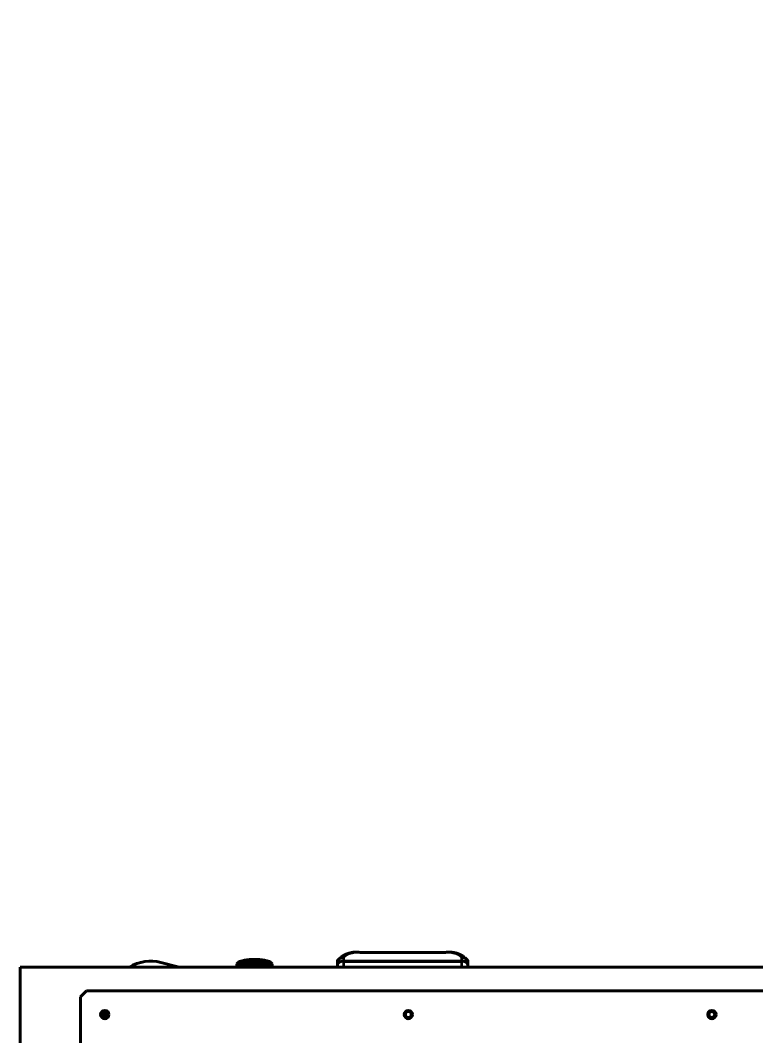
# Model space of a CAD drawing. Header units: millimetres. Extents: x 0 to 11890, y 0 to 8410.
# Drawn here: x 6170 to 6791, y 6522 to 7378 of the extents above; entities that cross this region are included whole.
import ezdxf

# ---------------------------------------------------------------- set-up
doc = ezdxf.new("R2010")
doc.units = ezdxf.units.MM
doc.header["$LTSCALE"] = 10
for name, color, linetype, lineweight in [('가시적인 것(ISO)', 3, 'Continuous', 40), ('가시적인 좁은 것(ISO)', 3, 'Continuous', 35), ('치수(ISO)', 2, 'Continuous', 25)]:
    doc.layers.add(name, color=color, linetype=linetype, lineweight=lineweight)
doc.styles.add('치수 텍스트_PSTEK_POSCO', font='isocp.shx')
doc.dimstyles.new('치수_PSTEK_POSCO', dxfattribs={"dimscale": 10, "dimtxt": 3, "dimasz": 2, "dimexe": 2, "dimexo": 2.5, "dimgap": 1, "dimtad": 1, "dimrnd": 1e-08, "dimdsep": 46, "dimtxsty": '치수 텍스트_PSTEK_POSCO', "dimcen": 0.09, "dimdle": 10, "dimclrd": 7, "dimclre": 7, "dimclrt": 2, "dimadec": 1, "dimazin": 2, "dimtfac": 1, "dimtmove": 0, "dimatfit": 3, "dimfxl": 0, "dimtolj": 1, "dimlwd": -1, "dimlwe": -1, "dimarcsym": 0})

# ---------------------------------------------------------------- blocks, each defined once
blk = doc.blocks.new('*D33')
at = {"layer": 'Defpoints', "color": 0}
for p in [(2184.83, 7619.6), (8116.83, 6944.6), (2184.83, 6219.6)]:
    blk.add_point(p, dxfattribs=at)
at = {"layer": '치수(ISO)', "color": 7}
for p, q in [((2184.83, 6269.6), (2184.83, 7659.6)), ((8116.83, 6994.6), (8116.83, 7659.6)), ((8076.83, 7619.6), (2224.83, 7619.6))]:
    blk.add_line(p, q, dxfattribs=at)
for points in [[(2224.83, 7626.26), (2224.83, 7612.93), (2184.83, 7619.6)], [(8076.83, 7626.26), (8076.83, 7612.93), (8116.83, 7619.6)]]:
    blk.add_solid(points, dxfattribs=at)
at = {"layer": '치수(ISO)', "color": 2, "insert": (5073.92, 7669.62), "char_height": 60, "attachment_point": 4, "style": '치수 텍스트_PSTEK_POSCO'}
blk.add_mtext('\\A1;5932', dxfattribs=at)

msp = doc.modelspace()

# ---------------------------------------------------------------- linework, layer by layer
at = {"layer": '가시적인 것(ISO)'}
for p, q in [((6354.338, 6583.848), (6352.857, 6582.347)), ((6381.315, 6583.848), (6382.796, 6582.347)), ((6437.826, 6581.308), (6437.826, 6585.109)), ((6455.429, 6592.097), (6452.026, 6592.097)), ((6527.826, 6591.926), (6457.826, 6591.926)), ((6533.627, 6592.097), (6530.224, 6592.097)), ((6547.826, 6585.109), (6547.826, 6581.308)), ((6170.326, 5809.597), (6170.326, 6579.597)), ((6170.326, 6579.597), (7336.826, 6579.597)), ((6288.918, 6583.526), (6304.434, 6579.597)), ((6352.826, 6580.597), (6352.857, 6582.347)), ((6382.826, 6580.597), (6352.826, 6580.597)), ((6352.826, 6580.597), (6382.826, 6580.597)), ((6352.826, 6580.597), (6352.826, 6579.597)), ((6382.826, 6580.597), (6382.796, 6582.347)), ((6382.826, 6580.597), (6382.826, 6579.597)), ((6437.826, 6579.597), (6437.826, 6581.308)), ((6547.826, 6581.308), (6547.826, 6579.597)), ((6221.076, 6554.597), (6226.076, 6559.597)), ((7281.076, 6559.597), (6226.076, 6559.597)), ((6221.076, 6554.597), (6221.076, 5814.597)), ((6241.647, 6539.597), (6239.118, 6539.597)), ((6240.147, 6537.597), (6241.647, 6537.597)), ((6243.647, 6539.597), (6241.647, 6539.597)), ((6241.647, 6539.597), (6241.647, 6537.597)), ((6241.647, 6537.597), (6243.006, 6537.597)), ((6243.647, 6538.272), (6243.647, 6539.597))]:
    msp.add_line(p, q, dxfattribs=at)
for centre, radius in [((6241.576, 6539.597), 3.5), ((6241.576, 6539.597), 2.458), ((6497.576, 6539.597), 3.5), ((6497.576, 6539.597), 2.458), ((6753.576, 6539.597), 3.5), ((6753.576, 6539.597), 2.458)]:
    msp.add_circle(centre, radius, dxfattribs=at)
msp.add_arc((6280.326, 6549.597), 35, 75.789421, 121.002719, dxfattribs=at)
for centre, major_axis, ratio, start_param, end_param in [((6360.621, 6585.2), (-0.053, 0.295), 0.5959472, 6.2789019, 6.2831876), ((6457.826, 6594.513), (6, 0), 0.4311095, 4.3898616, 4.712389), ((6527.826, 6594.513), (6, 0), 0.4311095, 4.712389, 5.0349164)]:
    msp.add_ellipse(centre, major_axis=major_axis, ratio=ratio, start_param=start_param, end_param=end_param, dxfattribs=at)
for points in [[(6360.566, 6585.495), (6359.862, 6585.367), (6358.462, 6585.075), (6356.382, 6584.526), (6355.015, 6584.086), (6354.338, 6583.848)], [(6355.762, 6584.319), (6355.769, 6584.321), (6355.79, 6584.328), (6355.824, 6584.338)], [(6360.567, 6585.495), (6360.567, 6585.495), (6360.567, 6585.495), (6360.567, 6585.495)], [(6374.757, 6585.553), (6374.867, 6585.534), (6374.975, 6585.515), (6375.082, 6585.496)], [(6379.623, 6584.401), (6379.783, 6584.353), (6379.872, 6584.325), (6379.89, 6584.319)]]:
    msp.add_open_spline(points, degree=3, dxfattribs=at)
for points, knots in [([(6367.826, 6583.849), (6366.855, 6583.849), (6365.882, 6583.849), (6363.991, 6583.849), (6363.069, 6583.849), (6361.6, 6583.849), (6361.034, 6583.849), (6359.769, 6583.849), (6359.089, 6583.849), (6357.844, 6583.849), (6357.278, 6583.849), (6356.413, 6583.849), (6356.083, 6583.849), (6355.353, 6583.848), (6355.01, 6583.849), (6354.52, 6583.849), (6354.375, 6583.848), (6354.338, 6583.848)], [-2.0628486, -2.0628486, -2.0628486, -2.0628486, -1.7704666, -1.7704666, -1.480102, -1.480102, -1.2877097, -1.2877097, -1.0304041, -1.0304041, -0.7725306, -0.7725306, -0.5820599, -0.5820599, -0.2931034, -0.2931034, -0.0001156, -0.0001156, -0.0001156, -0.0001156]), ([(6355.761, 6584.319), (6355.761, 6584.319), (6355.761, 6584.319), (6355.761, 6584.319), (6355.762, 6584.319), (6355.767, 6584.321), (6355.774, 6584.323), (6355.784, 6584.326)], [0.063667819, 0.063667819, 0.063667819, 0.063667819, 0.064258355, 0.064258355, 0.081479694, 0.081479694, 0.130769452, 0.130769452, 0.130769452, 0.130769452]), ([(6360.568, 6585.495), (6361.619, 6585.678), (6362.817, 6585.821), (6365.285, 6586.005), (6366.581, 6586.052), (6369.116, 6586.05), (6370.387, 6586.004), (6372.835, 6585.821), (6374.035, 6585.677), (6375.087, 6585.495)], [0, 0, 0, 0, 0.3968552, 0.3968552, 0.7805536, 0.7805536, 1.1574521, 1.1574521, 1.5548257, 1.5548257, 1.5548257, 1.5548257]), ([(6360.941, 6585.557), (6360.934, 6585.557), (6360.927, 6585.557), (6360.911, 6585.555), (6360.903, 6585.554), (6360.896, 6585.553)], [0.0476529539, 0.0476529539, 0.0476529539, 0.0476529539, 0.0501514713, 0.0501514713, 0.052830472, 0.052830472, 0.052830472, 0.052830472]), ([(6381.315, 6583.848), (6381.278, 6583.848), (6381.133, 6583.849), (6380.643, 6583.849), (6380.3, 6583.848), (6379.57, 6583.849), (6379.24, 6583.849), (6378.375, 6583.849), (6377.809, 6583.849), (6376.564, 6583.849), (6375.883, 6583.849), (6374.619, 6583.849), (6374.053, 6583.849), (6372.584, 6583.849), (6371.662, 6583.849), (6369.77, 6583.849), (6368.798, 6583.849), (6367.826, 6583.849)], [-2.056771, -2.056771, -2.056771, -2.056771, -1.7646103, -1.7646103, -1.4765071, -1.4765071, -1.2865988, -1.2865988, -1.0294742, -1.0294742, -0.772916, -0.772916, -0.5810772, -0.5810772, -0.2915479, -0.2915479, -0.0000288, -0.0000288, -0.0000288, -0.0000288]), ([(6374.617, 6585.577), (6374.617, 6585.577), (6374.618, 6585.577), (6374.621, 6585.576), (6374.625, 6585.576), (6374.665, 6585.569), (6374.702, 6585.563), (6374.788, 6585.548), (6374.836, 6585.539), (6374.953, 6585.519), (6375.02, 6585.507), (6375.087, 6585.495)], [0, 0, 0, 0, 0.000036883, 0.000036883, 0.001307273, 0.001307273, 0.014858309, 0.014858309, 0.032926571, 0.032926571, 0.058212673, 0.058212673, 0.058212673, 0.058212673]), ([(6374.712, 6585.557), (6374.719, 6585.557), (6374.726, 6585.557), (6374.742, 6585.555), (6374.75, 6585.554), (6374.757, 6585.553)], [-0.0025117235, -0.0025117235, -0.0025117235, -0.0025117235, 0, 0, 0.0026889968, 0.0026889968, 0.0026889968, 0.0026889968]), ([(6375.088, 6585.495), (6375.792, 6585.367), (6376.491, 6585.221), (6377.188, 6585.057), (6377.884, 6584.892), (6378.577, 6584.709), (6379.266, 6584.507), (6379.954, 6584.306), (6380.637, 6584.086), (6381.315, 6583.848)], [0.00004195, 0.00004195, 0.00004195, 0.00004195, 0.33333333, 0.33333333, 0.33333333, 0.66666667, 0.66666667, 0.66666667, 1, 1, 1, 1]), ([(6375.088, 6585.495), (6375.094, 6585.493), (6375.101, 6585.492), (6375.145, 6585.484), (6375.181, 6585.478), (6375.312, 6585.453), (6375.407, 6585.435), (6375.75, 6585.37), (6375.992, 6585.321), (6376.674, 6585.177), (6377.09, 6585.081), (6378.199, 6584.811), (6378.79, 6584.646), (6379.624, 6584.403), (6379.86, 6584.329), (6379.89, 6584.319)], [0.0098066, 0.0098066, 0.0098066, 0.0098066, 0.0124256, 0.0124256, 0.0261798, 0.0261798, 0.0628609, 0.0628609, 0.1607438, 0.1607438, 0.3501151, 0.3501151, 0.7174626, 0.7174626, 1.0979427, 1.0979427, 1.0979427, 1.0979427]), ([(6375.088, 6585.494), (6375.148, 6585.484), (6375.208, 6585.473), (6376.217, 6585.285), (6377.062, 6585.092), (6377.751, 6584.919)], [0.0583895, 0.0583895, 0.0583895, 0.0583895, 0.08111658, 0.08111658, 0.44607613, 0.44607613, 0.44607613, 0.44607613]), ([(6378.203, 6584.803), (6378.39, 6584.754), (6378.563, 6584.707), (6378.802, 6584.64), (6378.879, 6584.619), (6378.976, 6584.591), (6379, 6584.584), (6379.499, 6584.442), (6379.79, 6584.35), (6379.878, 6584.323), (6379.883, 6584.321), (6379.888, 6584.32), (6379.889, 6584.32), (6379.89, 6584.319)], [0.5302131, 0.5302131, 0.5302131, 0.5302131, 0.64052606, 0.64052606, 0.69719417, 0.69719417, 0.71607877, 0.71607877, 1.09896964, 1.09896964, 1.13530184, 1.13530184, 1.14724742, 1.14724742, 1.14724742, 1.14724742]), ([(6437.826, 6585.109), (6437.826, 6585.109), (6437.826, 6585.109), (6437.826, 6585.109), (6437.826, 6585.109), (6437.826, 6585.109), (6437.826, 6585.109), (6437.826, 6585.109), (6437.826, 6585.109), (6437.827, 6585.109), (6437.827, 6585.11), (6437.839, 6585.121), (6437.888, 6585.17), (6438.108, 6585.387), (6438.259, 6585.537), (6438.596, 6585.866), (6438.69, 6585.957), (6438.885, 6586.147), (6438.98, 6586.238), (6439.084, 6586.337)], [-0.59188901, -0.59188901, -0.59188901, -0.59188901, -0.59141839, -0.59141839, -0.59088562, -0.59088562, -0.58969579, -0.58969579, -0.58600408, -0.58600408, -0.5549564, -0.5549564, -0.29647262, -0.29647262, -0.10710822, -0.10710822, -0.04732978, -0.04732978, -0.000001, -0.000001, -0.000001, -0.000001]), ([(6439.084, 6586.337), (6439.215, 6586.463), (6439.348, 6586.59), (6439.484, 6586.717), (6439.62, 6586.845), (6439.759, 6586.974), (6439.902, 6587.103), (6439.92, 6587.12), (6439.938, 6587.136), (6439.956, 6587.152), (6440.037, 6587.226), (6440.12, 6587.3), (6440.203, 6587.375), (6440.248, 6587.415), (6440.294, 6587.455), (6440.34, 6587.495), (6440.38, 6587.531), (6440.421, 6587.566), (6440.461, 6587.601), (6440.497, 6587.632), (6440.532, 6587.663), (6440.568, 6587.694), (6440.622, 6587.74), (6440.676, 6587.786), (6440.731, 6587.832), (6440.755, 6587.853), (6440.78, 6587.873), (6440.804, 6587.893), (6440.826, 6587.912), (6440.849, 6587.931), (6440.871, 6587.95), (6440.919, 6587.989), (6440.967, 6588.029), (6441.015, 6588.068), (6441.026, 6588.077), (6441.037, 6588.086), (6441.048, 6588.095), (6441.131, 6588.162), (6441.215, 6588.23), (6441.301, 6588.297), (6441.305, 6588.301), (6441.31, 6588.305), (6441.315, 6588.309), (6441.396, 6588.373), (6441.479, 6588.437), (6441.564, 6588.502), (6441.587, 6588.519), (6441.61, 6588.537), (6441.634, 6588.555), (6441.701, 6588.605), (6441.769, 6588.656), (6441.838, 6588.707), (6441.883, 6588.74), (6441.929, 6588.773), (6441.975, 6588.806), (6442.025, 6588.842), (6442.075, 6588.878), (6442.126, 6588.913), (6442.197, 6588.963), (6442.27, 6589.013), (6442.344, 6589.063), (6442.372, 6589.082), (6442.4, 6589.101), (6442.429, 6589.12), (6442.455, 6589.138), (6442.481, 6589.155), (6442.507, 6589.172), (6442.533, 6589.19), (6442.56, 6589.207), (6442.586, 6589.224), (6442.639, 6589.258), (6442.692, 6589.293), (6442.746, 6589.327), (6442.818, 6589.372), (6442.89, 6589.417), (6442.964, 6589.461), (6443.001, 6589.484), (6443.039, 6589.506), (6443.077, 6589.529), (6443.115, 6589.551), (6443.154, 6589.574), (6443.193, 6589.597), (6443.211, 6589.607), (6443.229, 6589.617), (6443.247, 6589.628), (6443.269, 6589.64), (6443.29, 6589.653), (6443.312, 6589.665), (6443.319, 6589.669), (6443.326, 6589.673), (6443.333, 6589.677), (6443.337, 6589.679), (6443.34, 6589.68), (6443.343, 6589.682), (6443.353, 6589.688), (6443.363, 6589.694), (6443.373, 6589.699), (6443.389, 6589.708), (6443.405, 6589.717), (6443.42, 6589.725), (6443.425, 6589.728), (6443.43, 6589.731), (6443.435, 6589.733), (6443.516, 6589.778), (6443.598, 6589.822), (6443.681, 6589.866), (6443.712, 6589.882), (6443.743, 6589.898), (6443.773, 6589.913), (6443.908, 6589.983), (6444.045, 6590.05), (6444.183, 6590.115), (6444.267, 6590.155), (6444.352, 6590.195), (6444.437, 6590.233), (6444.458, 6590.243), (6444.479, 6590.252), (6444.5, 6590.261), (6444.522, 6590.271), (6444.543, 6590.281), (6444.565, 6590.29), (6444.608, 6590.309), (6444.651, 6590.328), (6444.693, 6590.346), (6444.862, 6590.419), (6445.033, 6590.489), (6445.206, 6590.557), (6445.222, 6590.563), (6445.237, 6590.569), (6445.253, 6590.575), (6445.406, 6590.635), (6445.561, 6590.692), (6445.718, 6590.749), (6445.821, 6590.786), (6445.925, 6590.822), (6446.03, 6590.858), (6446.095, 6590.88), (6446.161, 6590.903), (6446.227, 6590.924), (6446.426, 6590.99), (6446.627, 6591.054), (6446.83, 6591.115), (6446.965, 6591.156), (6447.1, 6591.196), (6447.237, 6591.235), (6447.374, 6591.274), (6447.511, 6591.312), (6447.649, 6591.35), (6447.787, 6591.387), (6447.926, 6591.424), (6448.065, 6591.46), (6448.122, 6591.475), (6448.179, 6591.49), (6448.236, 6591.505), (6448.319, 6591.526), (6448.401, 6591.546), (6448.484, 6591.567), (6448.565, 6591.587), (6448.646, 6591.607), (6448.728, 6591.627), (6448.809, 6591.647), (6448.89, 6591.666), (6448.972, 6591.686), (6449.052, 6591.705), (6449.133, 6591.724), (6449.214, 6591.743), (6449.252, 6591.752), (6449.291, 6591.761), (6449.33, 6591.77)], [0.003233251, 0.003233251, 0.003233251, 0.003233251, 0.004199145, 0.004199145, 0.004199145, 0.00516504, 0.00516504, 0.00516504, 0.005286522, 0.005286522, 0.005286522, 0.0058355, 0.0058355, 0.0058355, 0.006130935, 0.006130935, 0.006130935, 0.006389645, 0.006389645, 0.006389645, 0.006613882, 0.006613882, 0.006613882, 0.006949636, 0.006949636, 0.006949636, 0.007096829, 0.007096829, 0.007096829, 0.007232086, 0.007232086, 0.007232086, 0.00751631, 0.00751631, 0.00751631, 0.007579776, 0.007579776, 0.007579776, 0.008062724, 0.008062724, 0.008062724, 0.00808994, 0.00808994, 0.00808994, 0.008545671, 0.008545671, 0.008545671, 0.008671093, 0.008671093, 0.008671093, 0.009028618, 0.009028618, 0.009028618, 0.009261074, 0.009261074, 0.009261074, 0.009511565, 0.009511565, 0.009511565, 0.009861555, 0.009861555, 0.009861555, 0.009994513, 0.009994513, 0.009994513, 0.010115249, 0.010115249, 0.010115249, 0.010235986, 0.010235986, 0.010235986, 0.01047746, 0.01047746, 0.01047746, 0.01079726, 0.01079726, 0.01079726, 0.010960407, 0.010960407, 0.010960407, 0.011125515, 0.011125515, 0.011125515, 0.011201881, 0.011201881, 0.011201881, 0.011293358, 0.011293358, 0.011293358, 0.011322618, 0.011322618, 0.011322618, 0.011335706, 0.011335706, 0.011335706, 0.011378084, 0.011378084, 0.011378084, 0.011443354, 0.011443354, 0.011443354, 0.011462808, 0.011462808, 0.011462808, 0.011801185, 0.011801185, 0.011801185, 0.011926302, 0.011926302, 0.011926302, 0.012474965, 0.012474965, 0.012474965, 0.012810157, 0.012810157, 0.012810157, 0.012892196, 0.012892196, 0.012892196, 0.012977225, 0.012977225, 0.012977225, 0.013143492, 0.013143492, 0.013143492, 0.013799193, 0.013799193, 0.013799193, 0.013858091, 0.013858091, 0.013858091, 0.014439257, 0.014439257, 0.014439257, 0.014823985, 0.014823985, 0.014823985, 0.015064666, 0.015064666, 0.015064666, 0.01578988, 0.01578988, 0.01578988, 0.016272827, 0.016272827, 0.016272827, 0.016755774, 0.016755774, 0.016755774, 0.017238721, 0.017238721, 0.017238721, 0.017436642, 0.017436642, 0.017436642, 0.017721669, 0.017721669, 0.017721669, 0.01800108, 0.01800108, 0.01800108, 0.018279464, 0.018279464, 0.018279464, 0.018555258, 0.018555258, 0.018555258, 0.018687563, 0.018687563, 0.018687563, 0.018687563]), ([(6439.084, 6586.337), (6439.143, 6586.394), (6439.204, 6586.449), (6439.266, 6586.502), (6439.328, 6586.555), (6439.392, 6586.607), (6439.457, 6586.656), (6439.587, 6586.755), (6439.723, 6586.847), (6439.865, 6586.931), (6439.936, 6586.973), (6440.008, 6587.014), (6440.082, 6587.052), (6440.156, 6587.091), (6440.231, 6587.128), (6440.307, 6587.163), (6440.326, 6587.172), (6440.345, 6587.18), (6440.365, 6587.189), (6440.384, 6587.197), (6440.404, 6587.206), (6440.423, 6587.214), (6440.462, 6587.23), (6440.501, 6587.246), (6440.54, 6587.262), (6440.619, 6587.293), (6440.698, 6587.321), (6440.779, 6587.348), (6440.939, 6587.402), (6441.102, 6587.447), (6441.268, 6587.484), (6441.434, 6587.52), (6441.603, 6587.549), (6441.775, 6587.569), (6441.818, 6587.574), (6441.862, 6587.579), (6441.905, 6587.583), (6441.927, 6587.585), (6441.948, 6587.587), (6441.97, 6587.589), (6441.992, 6587.59), (6442.014, 6587.592), (6442.036, 6587.594), (6442.123, 6587.599), (6442.211, 6587.603), (6442.298, 6587.605), (6442.386, 6587.606), (6442.474, 6587.606), (6442.562, 6587.603), (6442.606, 6587.602), (6442.65, 6587.6), (6442.694, 6587.597), (6442.716, 6587.596), (6442.738, 6587.595), (6442.76, 6587.593), (6442.771, 6587.592), (6442.783, 6587.592), (6442.794, 6587.591), (6442.797, 6587.591), (6442.8, 6587.59), (6442.804, 6587.59), (6442.812, 6587.59), (6442.819, 6587.589), (6442.826, 6587.588)], [0, 0, 0, 0, 0.0002668312, 0.0002668312, 0.0002668312, 0.0005336623, 0.0005336623, 0.0005336623, 0.0010673247, 0.0010673247, 0.0010673247, 0.0013341559, 0.0013341559, 0.0013341559, 0.001600987, 0.001600987, 0.001600987, 0.0016676948, 0.0016676948, 0.0016676948, 0.0017344026, 0.0017344026, 0.0017344026, 0.0018678182, 0.0018678182, 0.0018678182, 0.0021346494, 0.0021346494, 0.0021346494, 0.0026683117, 0.0026683117, 0.0026683117, 0.0032019741, 0.0032019741, 0.0032019741, 0.0033353897, 0.0033353897, 0.0033353897, 0.0034020975, 0.0034020975, 0.0034020975, 0.0034688053, 0.0034688053, 0.0034688053, 0.0037356364, 0.0037356364, 0.0037356364, 0.0040024676, 0.0040024676, 0.0040024676, 0.0041358832, 0.0041358832, 0.0041358832, 0.004202591, 0.004202591, 0.004202591, 0.0042359449, 0.0042359449, 0.0042359449, 0.004246368, 0.004246368, 0.004246368, 0.0042692988, 0.0042692988, 0.0042692988, 0.0042692988]), ([(6449.33, 6591.77), (6449.379, 6591.782), (6449.428, 6591.793), (6449.526, 6591.815), (6449.575, 6591.825), (6449.624, 6591.836)], [0.000000133, 0.000000133, 0.000000133, 0.000000133, 0.015182265, 0.015182265, 0.030364354, 0.030364354, 0.030364354, 0.030364354]), ([(6449.624, 6591.836), (6449.715, 6591.855), (6449.805, 6591.873), (6449.895, 6591.89), (6449.987, 6591.907), (6450.079, 6591.924), (6450.17, 6591.939), (6450.263, 6591.955), (6450.356, 6591.969), (6450.449, 6591.983), (6450.5, 6591.99), (6450.55, 6591.997), (6450.601, 6592.003), (6450.673, 6592.013), (6450.746, 6592.022), (6450.819, 6592.03), (6450.888, 6592.037), (6450.957, 6592.044), (6451.026, 6592.051), (6451.054, 6592.053), (6451.082, 6592.056), (6451.111, 6592.058), (6451.148, 6592.061), (6451.186, 6592.064), (6451.223, 6592.067), (6451.24, 6592.068), (6451.258, 6592.07), (6451.275, 6592.071), (6451.289, 6592.072), (6451.302, 6592.073), (6451.316, 6592.074), (6451.33, 6592.075), (6451.344, 6592.075), (6451.357, 6592.076), (6451.375, 6592.077), (6451.392, 6592.078), (6451.41, 6592.079), (6451.42, 6592.08), (6451.43, 6592.081), (6451.44, 6592.081), (6451.489, 6592.084), (6451.537, 6592.086), (6451.586, 6592.088), (6451.641, 6592.09), (6451.697, 6592.092), (6451.752, 6592.094), (6451.759, 6592.094), (6451.766, 6592.094), (6451.772, 6592.094), (6451.818, 6592.095), (6451.863, 6592.096), (6451.909, 6592.096), (6451.957, 6592.097), (6452.006, 6592.097), (6452.055, 6592.097), (6452.1, 6592.097), (6452.146, 6592.097), (6452.191, 6592.096), (6452.196, 6592.096), (6452.202, 6592.096), (6452.207, 6592.096), (6452.212, 6592.095), (6452.218, 6592.095), (6452.223, 6592.095), (6452.228, 6592.095), (6452.233, 6592.095), (6452.239, 6592.095), (6452.244, 6592.095), (6452.249, 6592.095), (6452.254, 6592.095), (6452.26, 6592.095), (6452.265, 6592.094), (6452.27, 6592.094), (6452.31, 6592.093), (6452.351, 6592.092), (6452.391, 6592.091), (6452.428, 6592.09), (6452.465, 6592.088), (6452.501, 6592.087), (6452.535, 6592.085), (6452.569, 6592.084), (6452.602, 6592.082), (6452.633, 6592.08), (6452.663, 6592.079), (6452.693, 6592.077), (6452.72, 6592.075), (6452.747, 6592.074), (6452.774, 6592.072), (6452.798, 6592.07), (6452.822, 6592.069), (6452.846, 6592.067), (6452.866, 6592.066), (6452.887, 6592.064), (6452.908, 6592.063), (6452.926, 6592.061), (6452.943, 6592.06), (6452.962, 6592.06), (6452.97, 6592.059), (6452.979, 6592.059), (6452.988, 6592.059)], [0, 0, 0, 0, 0.0002782366, 0.0002782366, 0.0002782366, 0.0005605541, 0.0005605541, 0.0005605541, 0.0008464323, 0.0008464323, 0.0008464323, 0.001001373, 0.001001373, 0.001001373, 0.0012249284, 0.0012249284, 0.0012249284, 0.0014377087, 0.0014377087, 0.0014377087, 0.0015241652, 0.0015241652, 0.0015241652, 0.0016398396, 0.0016398396, 0.0016398396, 0.0016928743, 0.0016928743, 0.0016928743, 0.0017351528, 0.0017351528, 0.0017351528, 0.0017774767, 0.0017774767, 0.0017774767, 0.0018314305, 0.0018314305, 0.0018314305, 0.001862285, 0.001862285, 0.001862285, 0.0020125759, 0.0020125759, 0.0020125759, 0.0021833571, 0.0021833571, 0.0021833571, 0.0022038293, 0.0022038293, 0.0022038293, 0.0023438397, 0.0023438397, 0.0023438397, 0.002494075, 0.002494075, 0.002494075, 0.0026341018, 0.0026341018, 0.0026341018, 0.0026503416, 0.0026503416, 0.0026503416, 0.0026665889, 0.0026665889, 0.0026665889, 0.0026828443, 0.0026828443, 0.0026828443, 0.0026991084, 0.0026991084, 0.0026991084, 0.0027153818, 0.0027153818, 0.0027153818, 0.0028389585, 0.0028389585, 0.0028389585, 0.0029523794, 0.0029523794, 0.0029523794, 0.003055652, 0.003055652, 0.003055652, 0.0031487834, 0.0031487834, 0.0031487834, 0.0032317941, 0.0032317941, 0.0032317941, 0.0033047538, 0.0033047538, 0.0033047538, 0.0033679015, 0.0033679015, 0.0033679015, 0.0034221447, 0.0034221447, 0.0034221447, 0.0034487741, 0.0034487741, 0.0034487741, 0.0034487741]), ([(6455.925, 6592.059), (6455.873, 6592.066), (6455.822, 6592.073), (6455.649, 6592.091), (6455.534, 6592.097), (6455.428, 6592.097)], [-0.883783758, -0.883783758, -0.883783758, -0.883783758, -0.864738122, -0.864738122, -0.81774663, -0.81774663, -0.81774663, -0.81774663]), ([(6530.224, 6592.097), (6530.089, 6592.097), (6529.95, 6592.087), (6529.784, 6592.067), (6529.756, 6592.063), (6529.728, 6592.059)], [0.677428624, 0.677428624, 0.677428624, 0.677428624, 0.744888063, 0.744888063, 0.758175336, 0.758175336, 0.758175336, 0.758175336]), ([(6532.665, 6592.059), (6532.859, 6592.059), (6533.437, 6592.134), (6534.915, 6592.035), (6535.471, 6591.953), (6536.028, 6591.836)], [-0.44873377, -0.44873377, -0.44873377, -0.44873377, -0.17185275, -0.17185275, -0.00000103, -0.00000103, -0.00000103, -0.00000103]), ([(6536.028, 6591.836), (6536.078, 6591.825), (6536.127, 6591.815), (6536.225, 6591.793), (6536.274, 6591.782), (6536.323, 6591.77)], [0.000001788, 0.000001788, 0.000001788, 0.000001788, 0.015183519, 0.015183519, 0.03036562, 0.03036562, 0.03036562, 0.03036562]), ([(6536.323, 6591.77), (6536.362, 6591.761), (6536.4, 6591.752), (6536.439, 6591.743), (6536.52, 6591.724), (6536.601, 6591.705), (6536.681, 6591.686), (6536.763, 6591.666), (6536.844, 6591.647), (6536.925, 6591.627), (6537.006, 6591.607), (6537.087, 6591.587), (6537.168, 6591.567), (6537.251, 6591.546), (6537.334, 6591.526), (6537.417, 6591.505), (6537.752, 6591.419), (6538.085, 6591.33), (6538.414, 6591.235), (6538.756, 6591.138), (6539.093, 6591.034), (6539.426, 6590.924), (6539.494, 6590.902), (6539.563, 6590.879), (6539.631, 6590.855), (6539.733, 6590.82), (6539.834, 6590.785), (6539.935, 6590.749), (6540.097, 6590.691), (6540.257, 6590.631), (6540.415, 6590.569), (6540.426, 6590.565), (6540.436, 6590.561), (6540.447, 6590.557), (6540.468, 6590.548), (6540.49, 6590.54), (6540.512, 6590.531), (6540.544, 6590.518), (6540.576, 6590.505), (6540.608, 6590.493), (6540.672, 6590.467), (6540.735, 6590.441), (6540.799, 6590.414), (6540.853, 6590.392), (6540.906, 6590.369), (6540.959, 6590.346), (6541.002, 6590.328), (6541.045, 6590.309), (6541.088, 6590.29), (6541.117, 6590.277), (6541.146, 6590.265), (6541.174, 6590.252), (6541.188, 6590.246), (6541.202, 6590.239), (6541.216, 6590.233), (6541.301, 6590.195), (6541.386, 6590.155), (6541.47, 6590.115), (6541.616, 6590.046), (6541.76, 6589.975), (6541.901, 6589.902), (6541.925, 6589.89), (6541.948, 6589.878), (6541.972, 6589.866), (6542.055, 6589.822), (6542.137, 6589.778), (6542.218, 6589.733), (6542.23, 6589.727), (6542.241, 6589.721), (6542.252, 6589.715), (6542.261, 6589.709), (6542.27, 6589.704), (6542.28, 6589.699), (6542.285, 6589.696), (6542.29, 6589.693), (6542.295, 6589.69), (6542.3, 6589.688), (6542.305, 6589.685), (6542.31, 6589.682), (6542.32, 6589.677), (6542.329, 6589.672), (6542.339, 6589.666), (6542.367, 6589.65), (6542.396, 6589.634), (6542.424, 6589.617), (6542.436, 6589.611), (6542.448, 6589.604), (6542.46, 6589.597), (6542.504, 6589.571), (6542.548, 6589.545), (6542.592, 6589.519), (6542.625, 6589.5), (6542.657, 6589.48), (6542.689, 6589.461), (6542.763, 6589.417), (6542.835, 6589.372), (6542.906, 6589.327), (6542.909, 6589.325), (6542.913, 6589.323), (6542.916, 6589.321), (6543.022, 6589.254), (6543.125, 6589.187), (6543.226, 6589.119), (6543.254, 6589.1), (6543.282, 6589.082), (6543.309, 6589.063), (6543.382, 6589.014), (6543.453, 6588.965), (6543.524, 6588.915), (6543.576, 6588.879), (6543.627, 6588.843), (6543.678, 6588.806), (6543.722, 6588.774), (6543.766, 6588.743), (6543.809, 6588.711), (6543.856, 6588.676), (6543.902, 6588.642), (6543.948, 6588.608), (6543.971, 6588.591), (6543.994, 6588.574), (6544.017, 6588.556), (6544.04, 6588.539), (6544.062, 6588.522), (6544.085, 6588.505), (6544.171, 6588.439), (6544.255, 6588.374), (6544.338, 6588.309), (6544.341, 6588.306), (6544.345, 6588.303), (6544.349, 6588.3), (6544.435, 6588.232), (6544.52, 6588.164), (6544.603, 6588.097), (6544.614, 6588.087), (6544.626, 6588.078), (6544.638, 6588.068), (6544.686, 6588.029), (6544.734, 6587.989), (6544.781, 6587.95), (6544.803, 6587.931), (6544.825, 6587.913), (6544.847, 6587.895), (6544.872, 6587.874), (6544.897, 6587.853), (6544.921, 6587.832), (6544.976, 6587.786), (6545.03, 6587.74), (6545.084, 6587.694), (6545.12, 6587.663), (6545.156, 6587.632), (6545.191, 6587.601), (6545.232, 6587.566), (6545.272, 6587.531), (6545.313, 6587.496), (6545.359, 6587.455), (6545.404, 6587.415), (6545.449, 6587.375), (6545.533, 6587.3), (6545.616, 6587.226), (6545.697, 6587.152), (6545.715, 6587.136), (6545.733, 6587.12), (6545.751, 6587.103), (6545.893, 6586.974), (6546.032, 6586.846), (6546.167, 6586.718), (6546.304, 6586.59), (6546.438, 6586.463), (6546.569, 6586.337)], [0, 0, 0, 0, 0.000132875, 0.000132875, 0.000132875, 0.000409796, 0.000409796, 0.000409796, 0.000689222, 0.000689222, 0.000689222, 0.000968866, 0.000968866, 0.000968866, 0.001255397, 0.001255397, 0.001255397, 0.002418546, 0.002418546, 0.002418546, 0.003626436, 0.003626436, 0.003626436, 0.003875465, 0.003875465, 0.003875465, 0.004248709, 0.004248709, 0.004248709, 0.004844331, 0.004844331, 0.004844331, 0.004884079, 0.004884079, 0.004884079, 0.004965439, 0.004965439, 0.004965439, 0.005086547, 0.005086547, 0.005086547, 0.005328764, 0.005328764, 0.005328764, 0.00553487, 0.00553487, 0.00553487, 0.005700532, 0.005700532, 0.005700532, 0.005813197, 0.005813197, 0.005813197, 0.005867123, 0.005867123, 0.005867123, 0.006202047, 0.006202047, 0.006202047, 0.006782063, 0.006782063, 0.006782063, 0.006878157, 0.006878157, 0.006878157, 0.00721921, 0.00721921, 0.00721921, 0.007266496, 0.007266496, 0.007266496, 0.007304764, 0.007304764, 0.007304764, 0.00732705, 0.00732705, 0.00732705, 0.007347585, 0.007347585, 0.007347585, 0.007387604, 0.007387604, 0.007387604, 0.007508713, 0.007508713, 0.007508713, 0.007560329, 0.007560329, 0.007560329, 0.007750929, 0.007750929, 0.007750929, 0.007893939, 0.007893939, 0.007893939, 0.008219986, 0.008219986, 0.008219986, 0.008235362, 0.008235362, 0.008235362, 0.008719795, 0.008719795, 0.008719795, 0.008852523, 0.008852523, 0.008852523, 0.009204228, 0.009204228, 0.009204228, 0.009463177, 0.009463177, 0.009463177, 0.009688661, 0.009688661, 0.009688661, 0.009930878, 0.009930878, 0.009930878, 0.010051986, 0.010051986, 0.010051986, 0.010173094, 0.010173094, 0.010173094, 0.01063631, 0.01063631, 0.01063631, 0.010657527, 0.010657527, 0.010657527, 0.011141961, 0.011141961, 0.011141961, 0.011209703, 0.011209703, 0.011209703, 0.011493975, 0.011493975, 0.011493975, 0.011626394, 0.011626394, 0.011626394, 0.011776572, 0.011776572, 0.011776572, 0.012110827, 0.012110827, 0.012110827, 0.012337126, 0.012337126, 0.012337126, 0.01259526, 0.01259526, 0.01259526, 0.012892149, 0.012892149, 0.012892149, 0.013442277, 0.013442277, 0.013442277, 0.013564126, 0.013564126, 0.013564126, 0.014529867, 0.014529867, 0.014529867, 0.015501858, 0.015501858, 0.015501858, 0.015501858]), ([(6546.569, 6586.337), (6546.51, 6586.394), (6546.449, 6586.449), (6546.387, 6586.502), (6546.325, 6586.555), (6546.261, 6586.607), (6546.196, 6586.656), (6546.065, 6586.755), (6545.929, 6586.847), (6545.788, 6586.931), (6545.717, 6586.973), (6545.645, 6587.014), (6545.571, 6587.052), (6545.497, 6587.091), (6545.422, 6587.128), (6545.346, 6587.163), (6545.327, 6587.172), (6545.307, 6587.18), (6545.288, 6587.189), (6545.269, 6587.197), (6545.249, 6587.206), (6545.23, 6587.214), (6545.191, 6587.23), (6545.152, 6587.246), (6545.112, 6587.262), (6545.034, 6587.293), (6544.954, 6587.321), (6544.874, 6587.348), (6544.714, 6587.402), (6544.551, 6587.447), (6544.385, 6587.484), (6544.218, 6587.52), (6544.049, 6587.549), (6543.877, 6587.569), (6543.834, 6587.574), (6543.791, 6587.579), (6543.748, 6587.583), (6543.726, 6587.585), (6543.704, 6587.587), (6543.683, 6587.589), (6543.661, 6587.59), (6543.639, 6587.592), (6543.617, 6587.594), (6543.53, 6587.599), (6543.442, 6587.603), (6543.355, 6587.605), (6543.267, 6587.606), (6543.179, 6587.606), (6543.091, 6587.603), (6543.047, 6587.602), (6543.003, 6587.6), (6542.959, 6587.597), (6542.937, 6587.596), (6542.915, 6587.595), (6542.892, 6587.593), (6542.881, 6587.592), (6542.87, 6587.592), (6542.859, 6587.591), (6542.856, 6587.591), (6542.852, 6587.59), (6542.849, 6587.59), (6542.841, 6587.59), (6542.834, 6587.589), (6542.826, 6587.588)], [0, 0, 0, 0, 0.0002668383, 0.0002668383, 0.0002668383, 0.0005336766, 0.0005336766, 0.0005336766, 0.0010673532, 0.0010673532, 0.0010673532, 0.0013341915, 0.0013341915, 0.0013341915, 0.0016010298, 0.0016010298, 0.0016010298, 0.0016677393, 0.0016677393, 0.0016677393, 0.0017344489, 0.0017344489, 0.0017344489, 0.001867868, 0.001867868, 0.001867868, 0.0021347063, 0.0021347063, 0.0021347063, 0.0026683829, 0.0026683829, 0.0026683829, 0.0032020595, 0.0032020595, 0.0032020595, 0.0033354787, 0.0033354787, 0.0033354787, 0.0034021882, 0.0034021882, 0.0034021882, 0.0034688978, 0.0034688978, 0.0034688978, 0.0037357361, 0.0037357361, 0.0037357361, 0.0040025744, 0.0040025744, 0.0040025744, 0.0041359935, 0.0041359935, 0.0041359935, 0.0042027031, 0.0042027031, 0.0042027031, 0.0042360579, 0.0042360579, 0.0042360579, 0.0042464813, 0.0042464813, 0.0042464813, 0.0042694127, 0.0042694127, 0.0042694127, 0.0042694127]), ([(6546.569, 6586.337), (6546.673, 6586.238), (6546.767, 6586.147), (6546.963, 6585.958), (6547.056, 6585.866), (6547.393, 6585.537), (6547.544, 6585.387), (6547.764, 6585.17), (6547.814, 6585.121), (6547.825, 6585.11), (6547.826, 6585.109), (6547.826, 6585.109), (6547.826, 6585.109), (6547.826, 6585.109), (6547.826, 6585.109), (6547.826, 6585.109), (6547.826, 6585.109), (6547.826, 6585.109), (6547.826, 6585.109), (6547.826, 6585.109)], [0.000001, 0.000001, 0.000001, 0.000001, 0.04730973, 0.04730973, 0.10705499, 0.10705499, 0.29630508, 0.29630508, 0.55492902, 0.55492902, 0.58599775, 0.58599775, 0.58969143, 0.58969143, 0.59088145, 0.59088145, 0.59141442, 0.59141442, 0.59188518, 0.59188518, 0.59188518, 0.59188518]), ([(6352.857, 6582.347), (6352.857, 6582.347), (6352.91, 6582.346), (6353.122, 6582.346), (6353.283, 6582.346), (6353.926, 6582.347), (6354.567, 6582.346), (6355.938, 6582.346), (6356.556, 6582.347), (6357.93, 6582.347), (6358.683, 6582.346), (6360.106, 6582.346), (6360.75, 6582.347), (6362.419, 6582.347), (6363.469, 6582.346), (6365.626, 6582.346), (6366.724, 6582.347), (6367.826, 6582.347)], [-2.3537936, -2.3537936, -2.3537936, -2.3537936, -2.1354971, -2.1354971, -1.914851, -1.914851, -1.4676973, -1.4676973, -1.1767399, -1.1767399, -0.8847131, -0.8847131, -0.6629369, -0.6629369, -0.3306646, -0.3306646, -0.0000411, -0.0000411, -0.0000411, -0.0000411]), ([(6367.826, 6582.347), (6368.929, 6582.347), (6370.027, 6582.346), (6372.183, 6582.346), (6373.234, 6582.347), (6374.903, 6582.347), (6375.547, 6582.346), (6376.969, 6582.346), (6377.723, 6582.347), (6379.097, 6582.347), (6379.715, 6582.346), (6381.086, 6582.346), (6381.727, 6582.347), (6382.37, 6582.346), (6382.53, 6582.346), (6382.743, 6582.346), (6382.796, 6582.347), (6382.796, 6582.347)], [-2.3533188, -2.3533188, -2.3533188, -2.3533188, -2.0227648, -2.0227648, -1.6905623, -1.6905623, -1.4688328, -1.4688328, -1.1768673, -1.1768673, -0.885971, -0.885971, -0.4389128, -0.4389128, -0.2183137, -0.2183137, -0.000061, -0.000061, -0.000061, -0.000061])]:
    msp.add_open_spline(points, degree=3, knots=knots, dxfattribs=at)
at = {"layer": '가시적인 좁은 것(ISO)'}
for p, q in [((6367.826, 6583.849), (6367.826, 6582.347)), ((6442.826, 6587.588), (6442.826, 6584.727)), ((6442.826, 6584.268), (6442.826, 6584.727)), ((6442.826, 6584.727), (6542.826, 6584.727)), ((6442.826, 6584.268), (6442.826, 6579.597)), ((6442.826, 6584.268), (6542.826, 6584.268)), ((6452.988, 6592.059), (6455.925, 6592.059)), ((6529.728, 6592.059), (6532.665, 6592.059)), ((6542.826, 6584.727), (6542.826, 6587.588)), ((6542.826, 6584.727), (6542.826, 6584.268)), ((6542.826, 6579.597), (6542.826, 6584.268))]:
    msp.add_line(p, q, dxfattribs=at)
for centre in [(6241.576, 6539.597), (6497.576, 6539.597), (6753.576, 6539.597)]:
    msp.add_arc(centre, 3, 350, 260, dxfattribs=at)
for centre, major_axis, ratio, start_param, end_param in [((6360.621, 6585.2), (-0.053, 0.295), 0.5959472, 0.0000023, 0.0037074), ((6442.826, 6581.308), (5, 0), 0.6839043, 1.5707963, 3.1415927), ((6442.826, 6581.308), (5, 0), 0.5920744, 1.5707963, 3.1415927), ((6542.826, 6581.308), (-5, 0), 0.6839043, 3.1415927, 4.712389), ((6542.826, 6581.308), (-5, 0), 0.5920744, 3.1415927, 4.712389)]:
    msp.add_ellipse(centre, major_axis=major_axis, ratio=ratio, start_param=start_param, end_param=end_param, dxfattribs=at)
for points, knots in [([(6375.088, 6585.495), (6374.854, 6585.535), (6374.626, 6585.572), (6374.404, 6585.605), (6374.183, 6585.638), (6373.968, 6585.668), (6373.757, 6585.695), (6373.547, 6585.722), (6373.34, 6585.747), (6373.133, 6585.77), (6372.926, 6585.793), (6372.717, 6585.815), (6372.503, 6585.836), (6372.288, 6585.856), (6372.068, 6585.876), (6371.839, 6585.894), (6371.61, 6585.913), (6371.374, 6585.93), (6371.136, 6585.945), (6370.899, 6585.961), (6370.66, 6585.974), (6370.431, 6585.986), (6370.202, 6585.997), (6369.983, 6586.007), (6369.769, 6586.015), (6369.556, 6586.023), (6369.347, 6586.029), (6369.137, 6586.034), (6368.928, 6586.039), (6368.717, 6586.043), (6368.506, 6586.046), (6368.294, 6586.049), (6368.082, 6586.05), (6367.872, 6586.05), (6367.662, 6586.051), (6367.454, 6586.05), (6367.25, 6586.047), (6367.045, 6586.045), (6366.843, 6586.042), (6366.647, 6586.037), (6366.45, 6586.033), (6366.258, 6586.028), (6366.075, 6586.021), (6365.892, 6586.015), (6365.717, 6586.009), (6365.548, 6586.001), (6365.379, 6585.994), (6365.215, 6585.986), (6365.05, 6585.977), (6364.885, 6585.968), (6364.718, 6585.958), (6364.552, 6585.948), (6364.385, 6585.937), (6364.217, 6585.925), (6364.052, 6585.913), (6363.886, 6585.9), (6363.723, 6585.887), (6363.563, 6585.873), (6363.403, 6585.86), (6363.246, 6585.845), (6363.091, 6585.83), (6362.936, 6585.815), (6362.782, 6585.799), (6362.626, 6585.782), (6362.469, 6585.765), (6362.31, 6585.747), (6362.142, 6585.726), (6361.975, 6585.705), (6361.799, 6585.683), (6361.618, 6585.658), (6361.437, 6585.633), (6361.25, 6585.606), (6361.074, 6585.578), (6360.897, 6585.551), (6360.73, 6585.523), (6360.567, 6585.495)], [0, 0, 0, 0, 0.04, 0.04, 0.04, 0.08, 0.08, 0.08, 0.12, 0.12, 0.12, 0.16, 0.16, 0.16, 0.2, 0.2, 0.2, 0.24, 0.24, 0.24, 0.28, 0.28, 0.28, 0.32, 0.32, 0.32, 0.36, 0.36, 0.36, 0.4, 0.4, 0.4, 0.44, 0.44, 0.44, 0.48, 0.48, 0.48, 0.52, 0.52, 0.52, 0.56, 0.56, 0.56, 0.6, 0.6, 0.6, 0.64, 0.64, 0.64, 0.68, 0.68, 0.68, 0.72, 0.72, 0.72, 0.76, 0.76, 0.76, 0.8, 0.8, 0.8, 0.84, 0.84, 0.84, 0.88, 0.88, 0.88, 0.92, 0.92, 0.92, 0.96, 0.96, 0.96, 0.99998485, 0.99998485, 0.99998485, 0.99998485]), ([(6452.988, 6592.059), (6452.714, 6591.998), (6452.44, 6591.937), (6452.167, 6591.876), (6452.091, 6591.859), (6452.015, 6591.843), (6451.94, 6591.826), (6451.932, 6591.824), (6451.924, 6591.822), (6451.917, 6591.821), (6451.905, 6591.818), (6451.894, 6591.816), (6451.883, 6591.813), (6451.873, 6591.811), (6451.864, 6591.809), (6451.854, 6591.807), (6451.845, 6591.805), (6451.836, 6591.803), (6451.826, 6591.801), (6451.788, 6591.792), (6451.75, 6591.784), (6451.713, 6591.775), (6451.709, 6591.775), (6451.706, 6591.774), (6451.703, 6591.773), (6451.56, 6591.741), (6451.417, 6591.709), (6451.274, 6591.677), (6451.269, 6591.676), (6451.264, 6591.675), (6451.259, 6591.674), (6450.979, 6591.611), (6450.7, 6591.547), (6450.423, 6591.483), (6450.401, 6591.478), (6450.379, 6591.472), (6450.358, 6591.467), (6450.283, 6591.45), (6450.208, 6591.432), (6450.134, 6591.414), (6450.06, 6591.397), (6449.986, 6591.379), (6449.912, 6591.361), (6449.803, 6591.334), (6449.694, 6591.307), (6449.585, 6591.28), (6449.548, 6591.27), (6449.51, 6591.261), (6449.472, 6591.251), (6449.235, 6591.191), (6449, 6591.128), (6448.769, 6591.064), (6448.718, 6591.049), (6448.666, 6591.035), (6448.615, 6591.02), (6448.401, 6590.959), (6448.19, 6590.895), (6447.983, 6590.829), (6447.921, 6590.809), (6447.86, 6590.789), (6447.799, 6590.769), (6447.733, 6590.748), (6447.668, 6590.726), (6447.604, 6590.703), (6447.572, 6590.693), (6447.541, 6590.682), (6447.51, 6590.671), (6447.479, 6590.66), (6447.448, 6590.649), (6447.418, 6590.638), (6447.415, 6590.637), (6447.411, 6590.636), (6447.408, 6590.635), (6447.35, 6590.614), (6447.293, 6590.593), (6447.236, 6590.571), (6447.167, 6590.546), (6447.099, 6590.52), (6447.032, 6590.493), (6446.982, 6590.474), (6446.933, 6590.454), (6446.885, 6590.435), (6446.812, 6590.405), (6446.74, 6590.375), (6446.669, 6590.345), (6446.64, 6590.332), (6446.61, 6590.319), (6446.581, 6590.306), (6446.571, 6590.302), (6446.561, 6590.297), (6446.552, 6590.293), (6446.532, 6590.285), (6446.513, 6590.276), (6446.494, 6590.267), (6446.437, 6590.241), (6446.38, 6590.215), (6446.324, 6590.189), (6446.294, 6590.175), (6446.265, 6590.161), (6446.236, 6590.146), (6446.156, 6590.107), (6446.077, 6590.068), (6446, 6590.027), (6445.979, 6590.017), (6445.959, 6590.006), (6445.938, 6589.995), (6445.907, 6589.978), (6445.877, 6589.962), (6445.846, 6589.945), (6445.834, 6589.938), (6445.821, 6589.931), (6445.809, 6589.924), (6445.805, 6589.922), (6445.8, 6589.919), (6445.796, 6589.917), (6445.794, 6589.916), (6445.792, 6589.915), (6445.79, 6589.914), (6445.784, 6589.91), (6445.778, 6589.907), (6445.771, 6589.903), (6445.747, 6589.889), (6445.722, 6589.875), (6445.698, 6589.861), (6445.685, 6589.853), (6445.672, 6589.846), (6445.659, 6589.838), (6445.623, 6589.817), (6445.588, 6589.797), (6445.554, 6589.776), (6445.507, 6589.747), (6445.46, 6589.718), (6445.415, 6589.69), (6445.408, 6589.685), (6445.401, 6589.681), (6445.395, 6589.677), (6445.31, 6589.623), (6445.228, 6589.569), (6445.147, 6589.514), (6445.064, 6589.458), (6444.983, 6589.402), (6444.903, 6589.345), (6444.899, 6589.342), (6444.895, 6589.339), (6444.891, 6589.336), (6444.817, 6589.283), (6444.744, 6589.229), (6444.672, 6589.175), (6444.663, 6589.168), (6444.655, 6589.162), (6444.646, 6589.156), (6444.579, 6589.105), (6444.513, 6589.054), (6444.447, 6589.003), (6444.435, 6588.993), (6444.422, 6588.983), (6444.409, 6588.973), (6444.385, 6588.954), (6444.361, 6588.935), (6444.337, 6588.916), (6444.301, 6588.887), (6444.265, 6588.858), (6444.229, 6588.829), (6444.213, 6588.815), (6444.196, 6588.802), (6444.18, 6588.788), (6444.142, 6588.757), (6444.104, 6588.726), (6444.067, 6588.696), (6444.05, 6588.682), (6444.033, 6588.668), (6444.017, 6588.654), (6443.996, 6588.637), (6443.976, 6588.62), (6443.956, 6588.602), (6443.882, 6588.54), (6443.81, 6588.478), (6443.738, 6588.416), (6443.694, 6588.378), (6443.65, 6588.339), (6443.606, 6588.301), (6443.579, 6588.277), (6443.551, 6588.253), (6443.524, 6588.228), (6443.454, 6588.166), (6443.384, 6588.103), (6443.315, 6588.04), (6443.28, 6588.009), (6443.245, 6587.977), (6443.211, 6587.946), (6443.108, 6587.851), (6443.006, 6587.757), (6442.905, 6587.662), (6442.879, 6587.638), (6442.853, 6587.613), (6442.826, 6587.588)], [0, 0, 0, 0, 0.000941226, 0.000941226, 0.000941226, 0.001201193, 0.001201193, 0.001201193, 0.001227264, 0.001227264, 0.001227264, 0.001266185, 0.001266185, 0.001266185, 0.001298681, 0.001298681, 0.001298681, 0.001331177, 0.001331177, 0.001331177, 0.001461161, 0.001461161, 0.001461161, 0.001472717, 0.001472717, 0.001472717, 0.001963622, 0.001963622, 0.001963622, 0.001981148, 0.001981148, 0.001981148, 0.002945433, 0.002945433, 0.002945433, 0.003021715, 0.003021715, 0.003021715, 0.003282008, 0.003282008, 0.003282008, 0.003542231, 0.003542231, 0.003542231, 0.003927245, 0.003927245, 0.003927245, 0.004062017, 0.004062017, 0.004062017, 0.004909056, 0.004909056, 0.004909056, 0.005097908, 0.005097908, 0.005097908, 0.005890867, 0.005890867, 0.005890867, 0.00612767, 0.00612767, 0.00612767, 0.006381772, 0.006381772, 0.006381772, 0.006504499, 0.006504499, 0.006504499, 0.006627225, 0.006627225, 0.006627225, 0.006639885, 0.006639885, 0.006639885, 0.006872678, 0.006872678, 0.006872678, 0.007155595, 0.007155595, 0.007155595, 0.007363584, 0.007363584, 0.007363584, 0.007678194, 0.007678194, 0.007678194, 0.007809907, 0.007809907, 0.007809907, 0.007854489, 0.007854489, 0.007854489, 0.007941877, 0.007941877, 0.007941877, 0.008205599, 0.008205599, 0.008205599, 0.008345395, 0.008345395, 0.008345395, 0.008731939, 0.008731939, 0.008731939, 0.0088363, 0.0088363, 0.0088363, 0.008994563, 0.008994563, 0.008994563, 0.009060163, 0.009060163, 0.009060163, 0.009081753, 0.009081753, 0.009081753, 0.009092955, 0.009092955, 0.009092955, 0.00912574, 0.00912574, 0.00912574, 0.00925683, 0.00925683, 0.00925683, 0.009327206, 0.009327206, 0.009327206, 0.009518765, 0.009518765, 0.009518765, 0.009780407, 0.009780407, 0.009780407, 0.009818111, 0.009818111, 0.009818111, 0.010302942, 0.010302942, 0.010302942, 0.010799923, 0.010799923, 0.010799923, 0.01082464, 0.01082464, 0.01082464, 0.011290828, 0.011290828, 0.011290828, 0.011345653, 0.011345653, 0.011345653, 0.011781734, 0.011781734, 0.011781734, 0.011866099, 0.011866099, 0.011866099, 0.012027187, 0.012027187, 0.012027187, 0.012272639, 0.012272639, 0.012272639, 0.012386176, 0.012386176, 0.012386176, 0.012646356, 0.012646356, 0.012646356, 0.012763545, 0.012763545, 0.012763545, 0.012906512, 0.012906512, 0.012906512, 0.013426705, 0.013426705, 0.013426705, 0.013745356, 0.013745356, 0.013745356, 0.013946774, 0.013946774, 0.013946774, 0.014466737, 0.014466737, 0.014466737, 0.014727167, 0.014727167, 0.014727167, 0.015506409, 0.015506409, 0.015506409, 0.015708978, 0.015708978, 0.015708978, 0.015708978]), ([(6542.826, 6587.588), (6542.8, 6587.613), (6542.774, 6587.638), (6542.748, 6587.662), (6542.647, 6587.757), (6542.545, 6587.851), (6542.442, 6587.946), (6542.407, 6587.977), (6542.373, 6588.009), (6542.338, 6588.04), (6542.269, 6588.103), (6542.199, 6588.166), (6542.129, 6588.228), (6542.101, 6588.253), (6542.074, 6588.277), (6542.047, 6588.301), (6542.003, 6588.339), (6541.959, 6588.378), (6541.915, 6588.416), (6541.843, 6588.478), (6541.771, 6588.54), (6541.697, 6588.602), (6541.677, 6588.619), (6541.657, 6588.636), (6541.637, 6588.653), (6541.62, 6588.667), (6541.603, 6588.681), (6541.586, 6588.696), (6541.549, 6588.726), (6541.511, 6588.757), (6541.473, 6588.788), (6541.457, 6588.801), (6541.441, 6588.814), (6541.425, 6588.827), (6541.365, 6588.876), (6541.305, 6588.925), (6541.244, 6588.973), (6541.232, 6588.982), (6541.22, 6588.991), (6541.208, 6589.001), (6541.142, 6589.053), (6541.075, 6589.104), (6541.007, 6589.156), (6540.999, 6589.161), (6540.992, 6589.167), (6540.984, 6589.173), (6540.911, 6589.227), (6540.837, 6589.282), (6540.761, 6589.336), (6540.758, 6589.338), (6540.755, 6589.341), (6540.752, 6589.343), (6540.673, 6589.399), (6540.593, 6589.455), (6540.511, 6589.511), (6540.429, 6589.567), (6540.345, 6589.622), (6540.259, 6589.677), (6540.252, 6589.681), (6540.245, 6589.685), (6540.238, 6589.69), (6540.193, 6589.718), (6540.146, 6589.747), (6540.099, 6589.776), (6540.064, 6589.797), (6540.028, 6589.818), (6539.992, 6589.839), (6539.98, 6589.847), (6539.967, 6589.854), (6539.955, 6589.861), (6539.931, 6589.875), (6539.906, 6589.889), (6539.882, 6589.903), (6539.875, 6589.907), (6539.869, 6589.91), (6539.863, 6589.914), (6539.859, 6589.915), (6539.856, 6589.917), (6539.852, 6589.919), (6539.85, 6589.921), (6539.847, 6589.922), (6539.844, 6589.924), (6539.832, 6589.931), (6539.819, 6589.938), (6539.807, 6589.945), (6539.774, 6589.963), (6539.741, 6589.981), (6539.708, 6589.998), (6539.69, 6590.008), (6539.671, 6590.018), (6539.653, 6590.027), (6539.572, 6590.07), (6539.489, 6590.112), (6539.404, 6590.153), (6539.379, 6590.165), (6539.354, 6590.177), (6539.329, 6590.189), (6539.301, 6590.202), (6539.272, 6590.215), (6539.244, 6590.229), (6539.217, 6590.241), (6539.189, 6590.253), (6539.162, 6590.266), (6539.148, 6590.272), (6539.134, 6590.278), (6539.121, 6590.285), (6539.107, 6590.291), (6539.093, 6590.297), (6539.079, 6590.303), (6539.076, 6590.304), (6539.074, 6590.305), (6539.072, 6590.306), (6539.042, 6590.319), (6539.013, 6590.332), (6538.984, 6590.345), (6538.865, 6590.395), (6538.744, 6590.445), (6538.621, 6590.493), (6538.543, 6590.524), (6538.464, 6590.554), (6538.384, 6590.584), (6538.338, 6590.601), (6538.291, 6590.618), (6538.245, 6590.635), (6538.116, 6590.681), (6537.986, 6590.725), (6537.854, 6590.769), (6537.784, 6590.792), (6537.714, 6590.815), (6537.643, 6590.838), (6537.445, 6590.901), (6537.243, 6590.961), (6537.037, 6591.02), (6536.979, 6591.037), (6536.921, 6591.053), (6536.863, 6591.07), (6536.639, 6591.132), (6536.411, 6591.192), (6536.181, 6591.251), (6536.138, 6591.262), (6536.095, 6591.273), (6536.052, 6591.284), (6535.949, 6591.31), (6535.845, 6591.335), (6535.741, 6591.361), (6535.667, 6591.379), (6535.593, 6591.397), (6535.519, 6591.414), (6535.444, 6591.432), (6535.37, 6591.45), (6535.295, 6591.467), (6535.27, 6591.473), (6535.244, 6591.479), (6535.218, 6591.485), (6534.945, 6591.549), (6534.67, 6591.612), (6534.394, 6591.674), (6534.386, 6591.676), (6534.379, 6591.677), (6534.371, 6591.679), (6534.229, 6591.711), (6534.087, 6591.743), (6533.945, 6591.774), (6533.905, 6591.783), (6533.866, 6591.792), (6533.827, 6591.801), (6533.817, 6591.803), (6533.808, 6591.805), (6533.798, 6591.807), (6533.789, 6591.809), (6533.779, 6591.811), (6533.77, 6591.813), (6533.757, 6591.816), (6533.744, 6591.819), (6533.731, 6591.822), (6533.725, 6591.823), (6533.719, 6591.824), (6533.713, 6591.826), (6533.638, 6591.843), (6533.562, 6591.859), (6533.486, 6591.876), (6533.212, 6591.937), (6532.938, 6591.998), (6532.665, 6592.059)], [0, 0, 0, 0, 0.000201398, 0.000201398, 0.000201398, 0.000976813, 0.000976813, 0.000976813, 0.001235584, 0.001235584, 0.001235584, 0.001753207, 0.001753207, 0.001753207, 0.001953627, 0.001953627, 0.001953627, 0.002271266, 0.002271266, 0.002271266, 0.002789839, 0.002789839, 0.002789839, 0.00293044, 0.00293044, 0.00293044, 0.003049351, 0.003049351, 0.003049351, 0.003309012, 0.003309012, 0.003309012, 0.003418847, 0.003418847, 0.003418847, 0.003828196, 0.003828196, 0.003828196, 0.003907254, 0.003907254, 0.003907254, 0.004346895, 0.004346895, 0.004346895, 0.00439566, 0.00439566, 0.00439566, 0.004865012, 0.004865012, 0.004865012, 0.004884067, 0.004884067, 0.004884067, 0.005372474, 0.005372474, 0.005372474, 0.005860881, 0.005860881, 0.005860881, 0.00589899, 0.00589899, 0.00589899, 0.006156887, 0.006156887, 0.006156887, 0.006349287, 0.006349287, 0.006349287, 0.006414484, 0.006414484, 0.006414484, 0.006543158, 0.006543158, 0.006543158, 0.006575312, 0.006575312, 0.006575312, 0.006593491, 0.006593491, 0.006593491, 0.006607461, 0.006607461, 0.006607461, 0.006671742, 0.006671742, 0.006671742, 0.006837694, 0.006837694, 0.006837694, 0.006928633, 0.006928633, 0.006928633, 0.007326101, 0.007326101, 0.007326101, 0.007441302, 0.007441302, 0.007441302, 0.007570304, 0.007570304, 0.007570304, 0.007692406, 0.007692406, 0.007692406, 0.007753457, 0.007753457, 0.007753457, 0.007814508, 0.007814508, 0.007814508, 0.007824866, 0.007824866, 0.007824866, 0.007952801, 0.007952801, 0.007952801, 0.008465555, 0.008465555, 0.008465555, 0.008791321, 0.008791321, 0.008791321, 0.008979729, 0.008979729, 0.008979729, 0.009495201, 0.009495201, 0.009495201, 0.009768134, 0.009768134, 0.009768134, 0.010529638, 0.010529638, 0.010529638, 0.010744948, 0.010744948, 0.010744948, 0.011567935, 0.011567935, 0.011567935, 0.011721761, 0.011721761, 0.011721761, 0.012088258, 0.012088258, 0.012088258, 0.012348621, 0.012348621, 0.012348621, 0.01260898, 0.01260898, 0.01260898, 0.012698575, 0.012698575, 0.012698575, 0.013649254, 0.013649254, 0.013649254, 0.013675388, 0.013675388, 0.013675388, 0.014163795, 0.014163795, 0.014163795, 0.014298794, 0.014298794, 0.014298794, 0.014331266, 0.014331266, 0.014331266, 0.014363739, 0.014363739, 0.014363739, 0.014407998, 0.014407998, 0.014407998, 0.014428684, 0.014428684, 0.014428684, 0.014688465, 0.014688465, 0.014688465, 0.015629015, 0.015629015, 0.015629015, 0.015629015])]:
    msp.add_open_spline(points, degree=3, knots=knots, dxfattribs=at)

# ---------------------------------------------------------------- dimensions: what is measured, and where the dimension line sits
at = {"layer": '치수(ISO)', "color": 7}
dim = msp.add_linear_dim(base=(2184.826, 7619.597), p1=(8116.826, 6944.597), p2=(2184.826, 6219.597), angle=180, dimstyle='치수_PSTEK_POSCO', override={"dimscale": 20, "dimtofl": 0, "dimatfit": 1}, dxfattribs=at)
dim.commit()
dim.dimension.update_dxf_attribs({"geometry": '*D33', "text_midpoint": (5150.826, 7619.597), "dimtype": 160})

doc.saveas('drawing.dxf')
